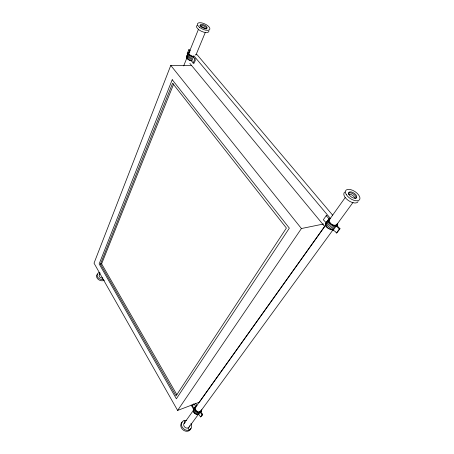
<?xml version="1.0" encoding="UTF-8"?>
<svg xmlns="http://www.w3.org/2000/svg" width="454" height="454" viewBox="0 0 454 454"><rect width="100%" height="100%" fill="white"/><g stroke="black" fill="none" stroke-linecap="round" stroke-linejoin="round"><path stroke-width="0.68" d="M200.651 412.334L201.809 409.684M200.225 412.283C196.968 413.673 192.859 408.946 195.657 406.251L193.296 409.701L193.359 411.449L194.335 413.129L196.888 414.553L198.704 414.366L200.6 416.92L202.722 414.496L200.486 411.375M188.177 53.027C188.819 55.28 191.372 56.324 193.461 56.841L191.747 61.006C189.67 60.495 187.116 59.451 186.498 57.198L188.291 52.505L189.295 51.875M186.498 57.198L188.291 52.505M337.714 223.436L337.594 225.088L336.993 225.672M337.021 223.975L336.834 224.599C334.076 226.887 328.565 223.203 329.343 219.781L329.797 219.327M325.478 224.072L329.133 218.749L325.722 223.328C324.559 230.371 334.212 228.339 336.386 232.998L337.055 232.72L340.012 228.72L336.391 225.065M191.633 65.524L170.772 65.433L94.023 263.178L177.627 410.422L199.368 402.193L324.973 226.171M100.453 264.08L172.588 83.258L286.395 228.044L176.056 395.871L100.453 264.08L101.622 263.848L176.924 394.815M101.594 263.922L173.723 83.894M190.317 50.854L189.619 49.809L188.813 49.719L187.144 53.873L187.831 54.923M188.671 52.114L186.605 56.676M186.662 57.817L188.348 53.64M99.25 274.891L100.045 272.916M183.666 65.909L186.855 58.027M188.977 52.766L198.534 29.107M187.099 58.481L188.785 54.304M187.769 59.151L189.46 54.979M188.631 59.78L190.334 55.604M189.63 60.32L191.338 56.148M190.697 60.74L192.405 56.574M195.867 55.212L205.339 32.308M194.125 63.242L193.149 63.146L194.874 58.98L193.166 56.404M194.369 62.646L195.356 60.269M201.145 410.291C199.618 414.462 192.99 409.667 196.094 406.722L193.773 403.719M177.627 410.422L301.422 228.532L323.571 223.992M194.159 408.35L192.292 405.825L193.404 404.247M326.982 215.446L326.171 215.746L323.327 219.787L326.267 222.778M193.625 408.946L195.118 406.846M325.722 223.328L328.588 219.293M193.296 409.701L194.794 407.601M193.205 410.552L194.704 408.458M325.563 224.968L328.441 220.933L328.356 220.037M184.04 423.491L193.5 410.229M195.555 407.351L325.904 224.605M328.781 220.57L345.233 197.507M193.359 411.449L194.857 409.355M325.961 225.95L328.844 221.915L328.441 220.933M193.744 412.328L195.243 410.234M326.647 226.949L329.536 222.914L328.844 221.915M194.335 413.129L195.839 411.035M327.578 227.902L330.478 223.873L329.536 222.914M195.089 413.793L196.599 411.704M328.69 228.742L331.596 224.713L334.059 225.831L336.323 225.939M195.963 414.281L197.473 412.192M329.905 229.406L332.822 225.383M196.888 414.553L198.404 412.465M331.136 229.849L334.059 225.831M197.802 414.593L199.323 412.51M332.305 230.047L335.234 226.03M189.091 427.083L198.262 414.508M200.764 411.08L332.986 229.877M336.737 224.73L353.008 202.439M198.642 414.4L200.163 412.317L199.771 411.784M333.327 229.979L336.255 225.967M200.589 412.101L201.729 410.535M336.981 225.479L337.816 224.333M200.6 416.92L202.722 414.496M336.386 232.998L339.342 228.992L340.012 228.72M201.411 411.296L200.821 411.937M192.292 405.825L193.001 405.422M189.795 52.289L188.864 53.254C189.397 55.127 191.526 55.995 193.256 56.427M195.634 54.622L197.042 54.645L332.669 215.196M194.874 58.98L195.85 59.077M330.478 223.873L331.596 224.713M336.437 225.014L337.061 225.644M326.171 215.746L329.746 219.373M335.637 225.332L339.342 228.992M193.727 55.66L330.654 218.76M189.868 63.424L324.916 226.779M170.772 65.433L301.422 228.532M199.845 411.772L202.132 414.843M188.813 49.719L189.857 51.291M191.457 60.564L193.149 63.146M195.526 403.271L196.957 405.706M191.106 405.002L193.603 409.287M184.074 420.903L185.067 422.651A3.11 2.554 42 0 0 183.887 425.795A3.11 2.554 42 0 0 187.133 428.111A3.11 2.554 42 0 0 189.431 425.761M188.064 427.935L189.074 429.705M201.797 413.776A0.653 0.363 61.7 0 1 201.922 414.235M102.854 277.967A2.684 1.958 21.1 0 1 99.744 276.957A2.684 1.958 21.1 0 1 99.557 274.466M199.862 25.821A3.774 1.595 24.6 0 1 204.022 26.026A3.774 1.595 24.6 0 1 206.689 29.039M104.307 280.334A4.801 3.507 21.1 0 1 98.155 279.301A4.801 3.507 21.1 0 1 97.4 274.426M103.762 279.562A4.807 3.507 21.1 0 1 97.514 276.861A4.807 3.507 21.1 0 1 99.676 272.377M208.971 30.838A6.742 2.86 24.6 0 1 201.383 31.269A6.742 2.86 24.6 0 1 197.212 25.305M200.872 26.599A3.768 1.6 24.6 0 1 205.679 28.863M348.553 193.035A4.631 2.349 33.2 0 1 353.694 194.272A4.631 2.349 33.2 0 1 355.925 198.438M190.839 428.36A5.55 4.563 42.1 0 1 183.393 430.171A5.55 4.563 42.1 0 1 182.15 422.175M190.93 423.542A5.562 4.568 42 0 1 188.444 430.267A5.562 4.568 42 0 1 181.515 425.341A5.562 4.568 42 0 1 186.435 420.347M358.087 201.667A8.268 4.211 33.2 0 1 348.082 200.299A8.268 4.211 33.2 0 1 344.932 192.019M348.32 194.068A4.625 2.355 33.2 0 1 355.062 198.353M172.225 79.7L99.148 263.899L176.368 398.788L289.34 228.135L172.225 79.7M199.459 27.28A6.759 2.849 24.6 0 0 209.765 29.374A6.759 2.849 24.6 0 0 201.701 22.887A6.759 2.849 24.6 0 0 199.459 27.28M201.309 26.922A3.78 1.589 24.6 0 0 207.075 28.108A3.78 1.589 24.6 0 0 202.58 24.476A3.78 1.589 24.6 0 0 201.309 26.922M346.254 194.55A8.297 4.2 33.2 0 0 358.915 200.288A8.297 4.2 33.2 0 0 352.832 190.391A8.297 4.2 33.2 0 0 346.254 194.55M349.081 194.743A4.636 2.344 33.2 0 0 356.157 197.967A4.636 2.344 33.2 0 0 352.781 192.434A4.636 2.344 33.2 0 0 349.081 194.743"/></g></svg>
